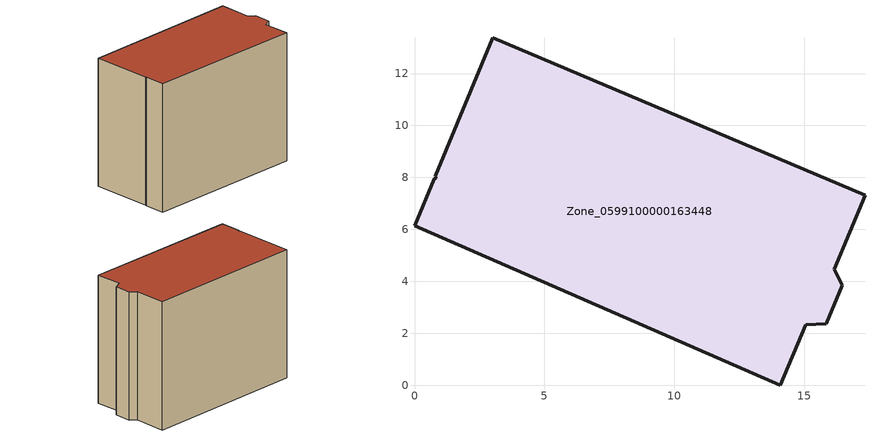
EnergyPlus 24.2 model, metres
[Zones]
Zone_0599100000163448
 floor ground (C_G): 0.8,8.05 3.01,13.37 17.35,7.31 16.16,4.46 16.47,3.85 15.85,2.36 15.06,2.33 14.09,0 0,6.14 0.75,7.95 0.83,7.97 z0
 wall outside (C_F): 3.01,13.37 0.8,8.05 0.83,7.97 0.75,7.95 0,6.14 14.09,0 15.06,2.33 15.85,2.36 16.47,3.85 16.16,4.46 17.35,7.31 3.01,13.37 z0:12.34
 roof outside (C_R): 0.83,7.97 0.75,7.95 0,6.14 14.09,0 15.06,2.33 15.85,2.36 16.47,3.85 16.16,4.46 17.35,7.31 3.01,13.37 0.8,8.05 z12.34
[BUILDING]
Pand.0599100000163448: North Axis=0; Terrain=City; Loads Convergence Tolerance Value=0.04; Temperature Convergence Tolerance Value=0.4; Solar Distribution=FullExterior; Maximum Number of Warmup Days=25; Minimum Number of Warmup Days=1
[Site:Location]
Rotterdam.The.Hague.AP_ZH_NLD Design_Conditions: Latitude=51.96; Longitude=4.45; Time Zone=1; Elevation=-4.5
[SITE:GROUNDTEMPERATURE:BUILDINGSURFACE]
18, 18, 18, 18, 18, 18, 18, 18, 18, 18, 18, 18
[MATERIAL] Thermal Absorptance=0.9; Solar Absorptance=0.7; Visible Absorptance=0.7
Name | Roughness | Thickness | Conductivity | Density | Specific Heat
G.TI.1946 | MediumSmooth | 0.15 | 1 | 540 | 1210
F.TI.1946 | Rough | 0.3 | 0.857143 | 1920 | 840
R.TI.1946 | MediumRough | 0.2 | 0.1 | 1500 | 1000
[CONSTRUCTION]
C_G: G.TI.1946
C_F: F.TI.1946
C_R: R.TI.1946
[ZONE]
Zone_0599100000163448: Type=1; Multiplier=1; Ceiling Height=Autocalculate; Volume=Autocalculate; Floor Area=autocalculate; Part of Total Floor Area=Yes
[ZONEINFILTRATION:DESIGNFLOWRATE]
Infil_Zone_0599100000163448: Zone or ZoneList or Space or SpaceList=Zone_0599100000163448; Schedule=AlwaysOn; Design Flow Rate Calculation Method=Flow/Area; Flow Rate per Floor Area=0.003; Constant Term Coefficient=1; Temperature Term Coefficient=0; Velocity Term Coefficient=0; Velocity Squared Term Coefficient=0
[HVACTEMPLATE:ZONE:IDEALLOADSAIRSYSTEM]
Zone_0599100000163448: Maximum Heating Supply Air Temperature=50; Minimum Cooling Supply Air Temperature=13; Maximum Heating Supply Air Humidity Ratio=0.0156; Minimum Cooling Supply Air Humidity Ratio=0.0077; Heating Limit=NoLimit; Cooling Limit=NoLimit; Dehumidification Control Type=ConstantSensibleHeatRatio; Cooling Sensible Heat Ratio=0.7; Dehumidification Setpoint=60; Humidification Control Type=None; Humidification Setpoint=30; Outdoor Air Method=None; Outdoor Air Flow Rate per Person=0.00944; Outdoor Air Flow Rate per Zone Floor Area=0; Outdoor Air Flow Rate per Zone=0; Demand Controlled Ventilation Type=None; Outdoor Air Economizer Type=NoEconomizer; Heat Recovery Type=None; Sensible Heat Recovery Effectiveness=0.7; Latent Heat Recovery Effectiveness=0.65
[ZONECONTROL:THERMOSTAT]
ThermostatControl_Zone_0599100000163448: Zone or ZoneList=Zone_0599100000163448; Control Type Schedule=DualSetpointControlType; Control 1=Thermostat_Zone_0599100000163448; Temperature Difference Between Cutout And Setpoint=0
[THERMOSTATSETPOINT:DUALSETPOINT]
Thermostat_Zone_0599100000163448: Heating Setpoint Temperature Schedule=HeatingSetpoint_Zone_0599100000163448; Cooling Setpoint Temperature Schedule=CoolingSetpoint_Zone_0599100000163448
[SCHEDULE:COMPACT]
HeatingSetpoint_Zone_0599100000163448: Through: 12/31, For: AllDays, Until: 24:00, 21
CoolingSetpoint_Zone_0599100000163448: Through: 12/31, For: AllDays, Until: 24:00, 24
DualSetpointControlType: Through: 12/31, For: AllDays, Until: 24:00, 4
AlwaysOn: Through: 12/31, For: AllDays, Until: 24:00, 1
